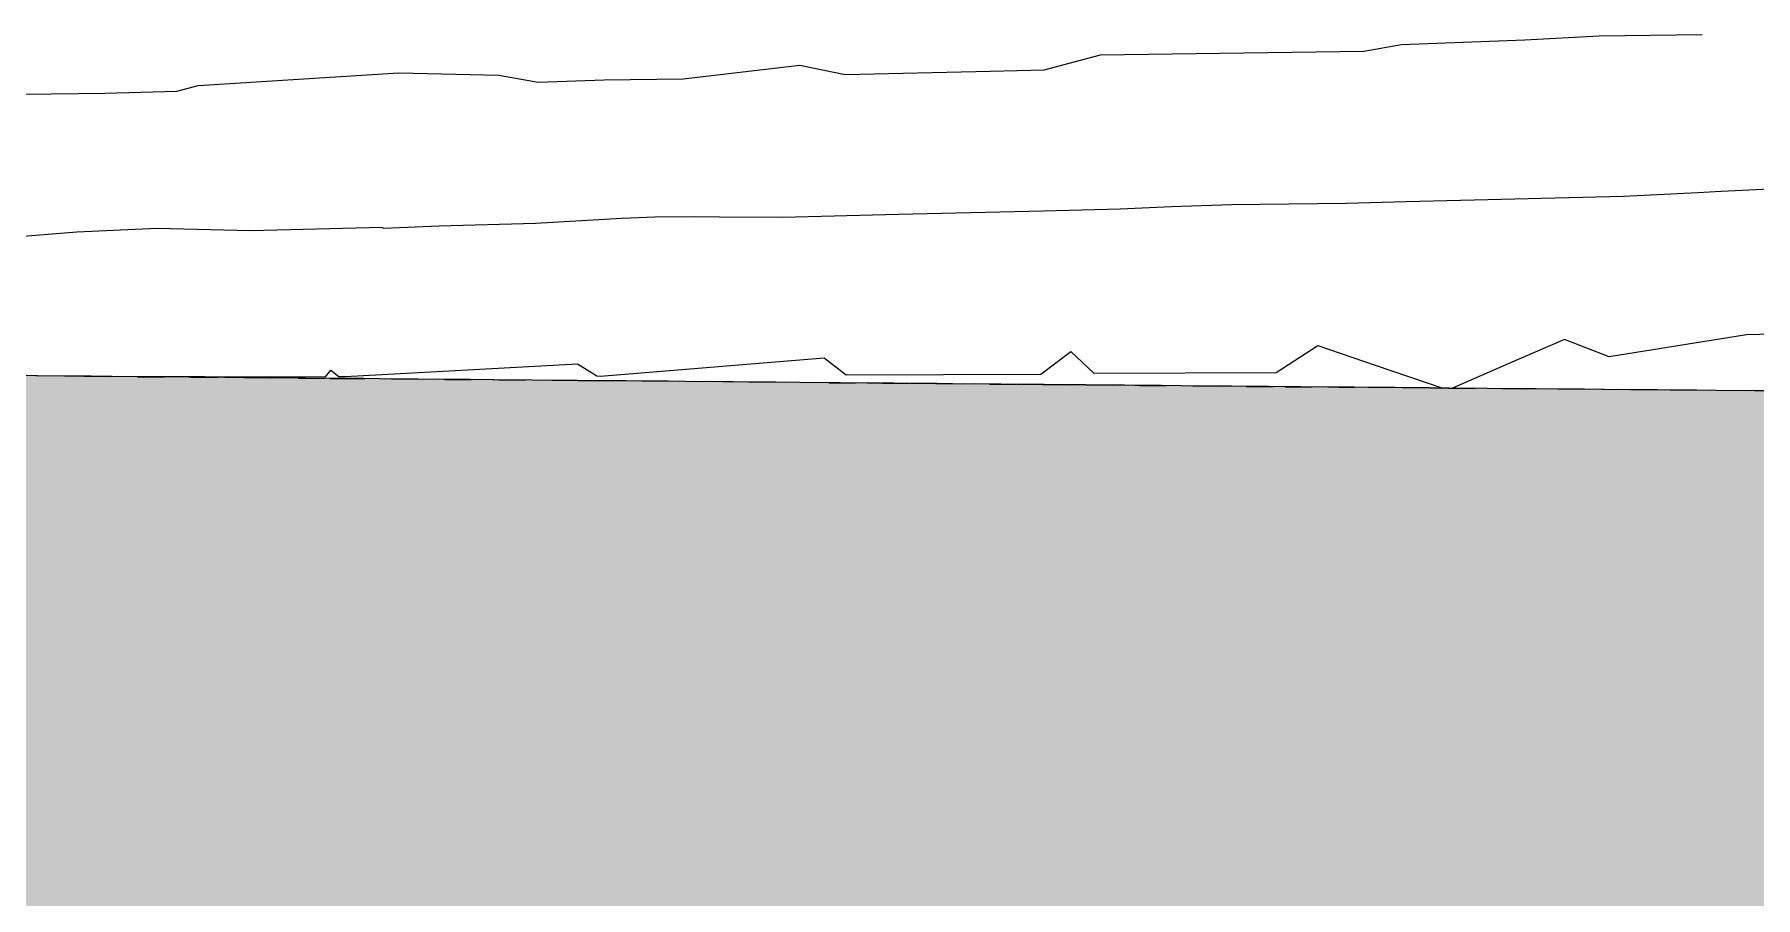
# Model space of a CAD drawing. Header units: metres. Extents: x -490 to 202, y -217 to 332.
# Drawn here: x 72.74 to 79.17, y -15.01 to -11.79 of the extents above; entities that cross this region are included whole.
import ezdxf

# ---------------------------------------------------------------- set-up
doc = ezdxf.new("R2010")
doc.units = ezdxf.units.M
doc.linetypes.add('0-2', pattern=[0.00106, 0.00053, -0.00053])
for name, color, linetype, lineweight in [('A-DETL-GENF', 7, 'Continuous', 9), ('A-DETL-THIN', 7, 'Continuous', 9), ('C-TOPO', 7, '0-2', 9)]:
    doc.layers.add(name, color=color, linetype=linetype, lineweight=lineweight)
doc.layers.add('C-TOPO-MAJR', color=66, linetype='Continuous', lineweight=18, true_color=0x647b04)

msp = doc.modelspace()

# ---------------------------------------------------------------- hatches: boundary and pattern name
at = {"layer": 'A-DETL-GENF', "true_color": 0xd2c9aa}
msp.add_hatch(color=9, dxfattribs=at).paths.add_polyline_path([(-344.8356, -34.6589), (-342.1635, -33.6688), (-340.3945, -33.0499), (-337.6735, -32.2879), (-318.3105, -29.5029), (-298.5345, -26.0369), (-277.9475, -22.8549), (-255.3225, -18.8059), (-236.5504, -15.8278), (-218.6645, -12.8389), (-199.6635, -9.9339), (-182.3395, -6.8679), (-166.6591, -4.3672), (-150.1465, -1.7749), (-130.5825, -0.4439), (-119.6775, 1.2241), (-104.8322, 1.7444), (-96.0495, 2.4351), (-87.2875, 3.2541), (-75.4175, 3.3071), (-64.9035, 4.8241), (-46.5285, 3.6381), (-27.2825, 0.8531), (-7.5995, -3.1119), (11.0145, -8.3699), (32.2623, -13.8644), (43.3485, -16.6979), (64.1245, -17.3449), (80.9985, -17.0249), (98.5515, -17.3349), (118.3615, -17.3859), (116.5605, -12.2759), (98.2815, -12.8529), (81.1545, -13.1389), (63.7605, -12.9869), (43.8855, -11.3389), (30.4067, -7.2161), (12.8145, -3.2039), (-6.6455, 2.0741), (-26.8765, 5.1858), (-46.3235, 8.3191), (-65.2405, 9.8961), (-76.1235, 8.8381), (-87.97, 8.7246), (-96.8025, 8.2071), (-105.2445, 8.1431), (-120.3995, 6.5581), (-131.6255, 4.7371), (-150.7705, 2.6761), (-168.3775, -0.1439), (-182.9415, -2.3179), (-200.6785, -4.9299), (-207.2375, -6.5779), (-219.2815, -8.0779), (-238.3025, -10.7549), (-255.9905, -14.0139), (-279.5605, -17.4334), (-299.7015, -20.5459), (-319.5905, -23.2589), (-339.0205, -25.3359), (-345.5685, -24.3549), (-350.8059, -25.1682), (-346.8452, -31.4644)])

# ---------------------------------------------------------------- linework, layer by layer
at = {"layer": 'A-DETL-THIN'}
msp.add_line((81.1545, -13.1389), (63.7605, -12.9869), dxfattribs=at)
at = {"layer": 'C-TOPO', "color": 250, "true_color": 0x2a3024}
for p, q in [((81.1545, -13.1389), (63.7605, -12.9869)), ((74.773, -13.0831), (73.8779, -13.0753)), ((75.7117, -13.0913), (74.8497, -13.0838)), ((76.5167, -13.0983), (75.7117, -13.0913)), ((76.672, -13.0997), (76.5167, -13.0983)), ((77.4169, -13.1062), (76.672, -13.0997)), ((77.6747, -13.1084), (77.4169, -13.1062)), ((78.0266, -13.1115), (77.6747, -13.1084)), ((78.3208, -13.1141), (78.0266, -13.1115)), ((78.5356, -13.116), (78.3208, -13.1141)), ((79.2079, -13.1218), (78.5356, -13.116))]:
    msp.add_line(p, q, dxfattribs=at)
at = {"layer": 'C-TOPO', "color": 253, "true_color": 0xaeb2ac}
for p, q in [((72.9285, -13.067), (73.8468, -13.075)), ((73.8779, -13.0753), (74.773, -13.0831)), ((75.7117, -13.0913), (76.5167, -13.0983)), ((76.5167, -13.0983), (76.672, -13.0997)), ((76.672, -13.0997), (77.4169, -13.1062)), ((77.4169, -13.1062), (77.6747, -13.1084)), ((77.9604, -13.1109), (78.0266, -13.1115)), ((78.0266, -13.1115), (78.3208, -13.1141))]:
    msp.add_line(p, q, dxfattribs=at)
at = {"layer": 'C-TOPO', "color": 253, "true_color": 0xaaaaaa}
for p, q in [((73.8468, -13.075), (73.8779, -13.0753)), ((74.773, -13.0831), (74.8497, -13.0838))]:
    msp.add_line(p, q, dxfattribs=at)
at = {"layer": 'C-TOPO', "color": 250, "true_color": 0x161913}
for p, q in [((73.8779, -13.0753), (73.8468, -13.075)), ((74.773, -13.0831), (73.8779, -13.0753)), ((74.8497, -13.0838), (74.773, -13.0831)), ((76.5167, -13.0983), (75.7117, -13.0913)), ((76.672, -13.0997), (76.5167, -13.0983)), ((77.4169, -13.1062), (76.672, -13.0997)), ((77.6747, -13.1084), (77.4169, -13.1062)), ((78.0266, -13.1115), (77.9604, -13.1109)), ((78.3208, -13.1141), (78.0266, -13.1115))]:
    msp.add_line(p, q, dxfattribs=at)
at = {"layer": 'C-TOPO'}
for p, q in [((73.8779, -13.0753), (73.8468, -13.075)), ((74.8497, -13.0838), (74.773, -13.0831))]:
    msp.add_line(p, q, dxfattribs=at)
at = {"layer": 'C-TOPO-MAJR', "color": 9, "true_color": 0xcbd3ab}
for p, q in [((72.2305, -12.0188), (73.0065, -12.0096)), ((73.0065, -12.0096), (73.2755, -12.0029)), ((75.538, -12.4743), (75.3031, -12.4729)), ((76.7019, -13.0554), (77.3832, -13.0533)), ((72.9285, -13.067), (73.8301, -13.0696)), ((73.8799, -13.0687), (73.9037, -13.0677)), ((74.845, -13.0656), (74.8583, -13.0664)), ((75.7762, -13.0613), (76.5035, -13.0599))]:
    msp.add_line(p, q, dxfattribs=at)
at = {"layer": 'C-TOPO-MAJR', "color": 9, "true_color": 0xcbd3ab, "flags": 128}
for points in [[(77.7102, -11.8527), (77.8511, -11.8287), (78.3129, -11.8104)], [(78.3129, -11.8104), (78.5899, -11.7961), (78.9752, -11.7907)], [(76.5165, -11.9223), (76.727, -11.8667), (77.7102, -11.8527)], [(73.2755, -12.0029), (73.3546, -11.9808), (74.1051, -11.9339), (74.4787, -11.9428), (74.6249, -11.9693)], [(74.6249, -11.9693), (74.8716, -11.9596), (75.1671, -11.9559)], [(75.1671, -11.9559), (75.6029, -11.9048), (75.7724, -11.9408)], [(75.7724, -11.9408), (76.3147, -11.9273), (76.5165, -11.9223)], [(78.6815, -12.3961), (78.3742, -12.4038), (78.275, -12.4062), (77.8686, -12.4164), (77.6443, -12.4219)], [(79.2274, -12.3681), (79.0455, -12.3774), (78.9585, -12.3819), (78.6815, -12.3961)], [(75.3031, -12.4729), (75.2093, -12.4716), (75.0615, -12.4734), (74.9382, -12.4783), (74.616, -12.4973)], [(76.7998, -12.4429), (76.5134, -12.4501), (75.9711, -12.4636), (75.731, -12.4695), (75.538, -12.4743)], [(77.6443, -12.4219), (77.2165, -12.4271), (76.9923, -12.4345), (76.7998, -12.4429)], [(73.5499, -12.5238), (73.2021, -12.516), (72.9014, -12.529), (72.7019, -12.5449), (72.4182, -12.5752)], [(74.616, -12.4973), (74.2557, -12.5062), (74.048, -12.5156), (74.0431, -12.5115), (73.5499, -12.5238)], [(79.598, -12.9802), (79.3822, -12.9064), (79.1406, -12.9124), (78.6273, -12.9947)], [(76.5035, -13.0599), (76.6163, -12.9752), (76.7019, -13.0554)], [(77.3832, -13.0533), (77.5383, -12.9523), (77.7526, -13.0252), (78.0058, -13.1113)], [(78.6272, -12.9947), (78.4603, -12.9294), (78.2503, -13.0209), (78.0419, -13.1117)], [(73.8301, -13.0696), (73.8504, -13.044), (73.8799, -13.0687)], [(73.9037, -13.0677), (74.7724, -13.0211), (74.845, -13.0656)], [(74.8583, -13.0664), (75.6944, -12.9982), (75.7762, -13.0613)]]:
    msp.add_lwpolyline(points, dxfattribs=at)

doc.saveas('drawing.dxf')
